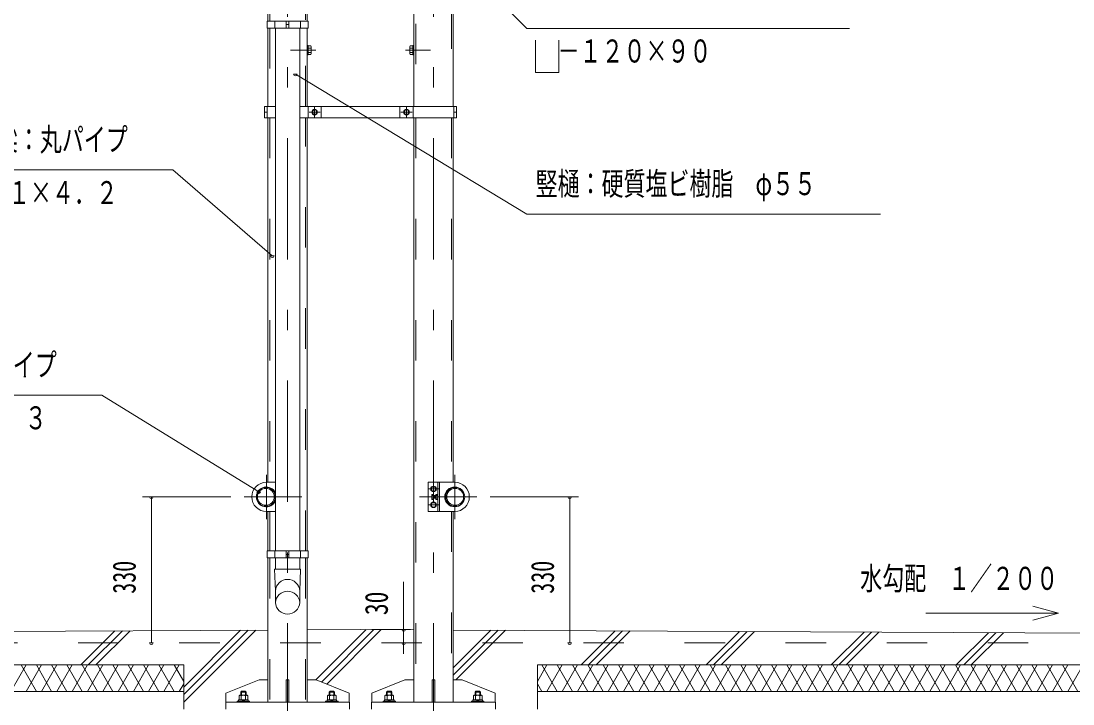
# Model space of a CAD drawing. Units: millimetres, scale not verified. Extents: x -31545 to 31552, y -14700 to 14700.
# Drawn here: x 18690 to 27016, y 1049 to 6454 of the extents above; entities that cross this region are included whole.
import ezdxf
from ezdxf.enums import TextEntityAlignment as Align

# ---------------------------------------------------------------- set-up
doc = ezdxf.new("R2010")
doc.units = ezdxf.units.MM
doc.header["$LTSCALE"] = 80
doc.linetypes.add('USER2', pattern=[10, 4, -6])
doc.linetypes.add('USER3', pattern=[24, 12, -5, 2, -5])
for name, color, linetype, lineweight in [('0-6_2-02BOLD', 7, 'Continuous', 18), ('0-7_2-12HIDDEN', 3, 'USER2', 18), ('0-8_2-22CENTER', 3, 'USER3', 18), ('0-9_2-42THIN', 4, 'Continuous', 18), ('0-A_2-52DIM', 3, 'Continuous', 18), ('0-B_2-62HATCH', 2, 'Continuous', 18)]:
    doc.layers.add(name, color=color, linetype=linetype, lineweight=lineweight)
doc.styles.add('ＭＳ ゴシック', font='')
doc.styles.get('ＭＳ ゴシック').set_extended_font_data('MS Gothic')

msp = doc.modelspace()

# ---------------------------------------------------------------- linework, layer by layer
at = {"layer": '0-6_2-02BOLD'}
for p, q in [((20643.81, 7344.93), (20643.81, 6453.9)), ((22110.68, 7344.93), (22110.68, 5778.4)), ((21798.82, 7209.27), (21798.82, 5778.4)), ((20955.66, 6788.06), (20955.66, 6453.9)), ((20638.22, 6453.9), (20638.22, 6397.9)), ((20697.88, 6453.9), (20697.88, 6397.9)), ((20789.07, 6453.9), (20789.07, 6397.9)), ((20789.07, 6425.9), (20810.42, 6425.9)), ((20810.42, 6453.9), (20810.42, 6397.9)), ((20901.57, 6453.9), (20901.57, 6397.9)), ((20638.22, 6397.9), (20961.27, 6397.9)), ((20643.81, 6397.9), (20643.81, 5778.4)), ((20703.49, 6397.9), (20703.49, 2260.9)), ((20896.01, 2260.9), (20896.01, 6397.9)), ((20955.66, 5778.4), (20955.66, 6397.9)), ((20984, 6257.26), (20962.67, 6257.26)), ((20987.17, 6251.78), (20984, 6257.26)), ((20987.17, 6194.03), (20987.17, 6251.78)), ((21791.82, 6259.65), (21798.82, 6259.65)), ((21791.82, 6186.15), (21791.82, 6259.65)), ((20962.67, 6186.15), (20955.66, 6186.15)), ((20984, 6240.08), (20962.67, 6240.08)), ((20984, 6205.73), (20962.67, 6205.73)), ((21767.32, 6194.03), (21770.49, 6188.55)), ((21770.49, 6240.08), (21791.82, 6240.08)), ((21770.49, 6205.73), (21791.82, 6205.73)), ((21770.49, 6188.55), (21791.82, 6188.55)), ((21791.82, 6186.15), (21798.82, 6186.15)), ((20616.88, 5778.4), (20703.48, 5778.4)), ((20638.23, 5778.4), (20638.23, 5687.41)), ((22137.6, 5778.4), (20896.01, 5778.4)), ((20961.27, 5778.4), (20961.27, 5687.41)), ((21066.27, 5778.4), (21066.27, 5687.41)), ((21688.22, 5778.4), (21688.22, 5687.41)), ((21758.66, 5743.01), (21741.15, 5753.12)), ((21793.21, 5778.4), (21793.21, 5687.41)), ((22116.26, 5778.4), (22116.26, 5687.41)), ((22137.6, 5778.4), (22137.6, 5687.41)), ((20616.88, 5732.91), (20638.23, 5732.91)), ((20643.81, 5687.41), (20643.81, 2803.4)), ((22137.6, 5687.41), (20896.01, 5687.41)), ((20955.66, 2260.9), (20955.66, 5687.41)), ((20995.84, 5743.01), (20995.84, 5722.81)), ((20995.84, 5722.81), (21013.33, 5712.69)), ((21013.33, 5712.69), (21030.84, 5722.81)), ((21741.15, 5712.69), (21723.65, 5722.81)), ((21758.66, 5722.81), (21741.15, 5712.69)), ((21758.66, 5743.01), (21758.66, 5722.81)), ((21798.82, 5687.41), (21798.82, 1063.9)), ((22110.68, 5687.41), (22110.68, 2803.4)), ((22137.6, 5732.91), (22116.26, 5732.91)), ((20631.75, 2803.4), (20703.49, 2803.4)), ((21912.75, 2803.4), (21912.75, 2572.4)), ((22122.74, 2803.4), (21912.75, 2803.4)), ((21972.25, 2761.01), (21954.75, 2771.11)), ((21972.25, 2761.01), (21972.25, 2740.8)), ((21989.75, 2803.4), (21989.75, 2572.4)), ((21954.74, 2730.69), (21937.25, 2740.8)), ((21940.75, 2705.05), (21942.51, 2708.11)), ((21940.75, 2670.75), (21940.75, 2705.05)), ((21942.51, 2708.11), (21954.75, 2708.11)), ((21942.51, 2698.01), (21954.75, 2698.01)), ((21942.51, 2677.8), (21954.75, 2677.8)), ((21972.25, 2740.8), (21954.74, 2730.69)), ((21972.25, 2698.4), (21954.75, 2698.4)), ((21972.25, 2677.4), (21954.75, 2677.4)), ((21972.25, 2705.05), (21974.01, 2708.11)), ((21974.01, 2708.11), (21989.75, 2708.11)), ((21974.01, 2698.01), (21989.75, 2698.01)), ((21974.01, 2677.8), (21989.75, 2677.8)), ((22048.54, 2698.4), (22044.7, 2698.4)), ((22048.54, 2677.4), (22044.7, 2677.4)), ((22052.04, 2694.9), (22048.54, 2698.4)), ((22048.54, 2677.41), (22048.54, 2698.4)), ((22048.54, 2677.41), (22052.04, 2680.9)), ((22052.04, 2694.9), (22052.04, 2680.9)), ((21954.74, 2604.69), (21937.25, 2614.8)), ((21972.25, 2614.8), (21954.74, 2604.69)), ((21972.25, 2635), (21954.75, 2645.11)), ((21972.25, 2635), (21972.25, 2614.8)), ((20631.75, 2572.4), (20703.49, 2572.4)), ((20643.82, 2572.4), (20643.82, 2260.9)), ((22122.74, 2572.4), (21912.75, 2572.4)), ((22110.67, 2572.4), (22110.68, 1063.9)), ((20638.22, 2260.9), (20638.22, 2204.9)), ((20638.22, 2260.9), (20961.27, 2260.9)), ((20697.88, 2260.9), (20697.88, 2204.9)), ((20789.07, 2260.9), (20789.07, 2204.9)), ((20810.42, 2260.9), (20810.42, 2204.9)), ((20901.57, 2260.9), (20901.57, 2204.9)), ((20961.27, 2260.9), (20961.27, 2204.9)), ((20638.22, 2204.9), (20961.27, 2204.9)), ((20643.81, 2204.9), (20643.81, 1063.9)), ((20703.47, 2115.78), (20703.47, 2204.9)), ((20789.07, 2232.9), (20810.42, 2232.9)), ((20895.96, 2115.78), (20895.96, 2204.9)), ((20955.66, 2204.9), (20955.66, 1063.9)), ((20643.82, 1634.25), (14342.24, 1602.9)), ((21377.24, 1637.9), (20955.67, 1635.81)), ((21377.24, 1637.9), (21798.82, 1635.81)), ((22110.67, 1634.25), (28412.24, 1602.9)), ((19977.24, 1357.9), (14342.24, 1357.9)), ((19977.24, 1357.9), (19977.24, 1007.9)), ((22777.25, 1357.9), (22777.25, 1007.9)), ((22777.25, 1357.9), (28412.24, 1357.9)), ((20789.24, 1238.9), (20789.24, 1063.9)), ((20789.24, 1238.9), (20810.24, 1238.9)), ((20810.24, 1238.9), (20810.24, 1063.9)), ((21944.25, 1238.9), (21944.25, 1063.9)), ((21944.25, 1238.9), (21965.24, 1238.9)), ((21965.24, 1238.9), (21965.24, 1063.9)), ((19977.24, 1147.9), (14342.24, 1147.9)), ((20311.32, 1133.9), (20311.32, 1063.9)), ((20415.39, 1114.29), (20420.87, 1117.45)), ((20415.39, 1114.29), (20415.39, 1082.45)), ((20420.87, 1117.45), (20478.62, 1117.45)), ((20428.74, 1142.98), (20470.74, 1142.98)), ((20432.57, 1114.29), (20432.57, 1082.45)), ((20466.92, 1114.29), (20466.92, 1082.45)), ((20470.74, 1117.45), (20470.74, 1142.98)), ((20478.62, 1117.45), (20484.1, 1114.29)), ((20484.1, 1114.29), (20484.1, 1082.45)), ((21128.74, 1117.45), (21128.74, 1142.98)), ((21170.74, 1142.98), (21128.74, 1142.98)), ((21132.57, 1114.29), (21132.57, 1082.45)), ((21166.92, 1114.29), (21166.92, 1082.45)), ((21170.74, 1117.45), (21170.74, 1142.98)), ((21184.09, 1114.29), (21178.62, 1117.45)), ((21184.09, 1114.29), (21184.09, 1082.45)), ((21288.17, 1133.9), (21288.17, 1063.9)), ((21466.32, 1133.9), (21466.32, 1063.9)), ((21570.39, 1114.29), (21575.87, 1117.45)), ((21570.39, 1114.29), (21570.39, 1082.45)), ((21575.87, 1117.45), (21633.62, 1117.45)), ((21583.75, 1142.98), (21625.75, 1142.98)), ((21587.57, 1114.29), (21587.57, 1082.45)), ((21621.92, 1114.29), (21621.92, 1082.45)), ((21625.75, 1117.45), (21625.75, 1142.98)), ((21633.62, 1117.45), (21639.1, 1114.29)), ((21639.1, 1114.29), (21639.1, 1082.45)), ((22290.74, 1149.98), (22283.74, 1142.98)), ((22283.74, 1117.45), (22283.74, 1142.98)), ((22325.75, 1142.98), (22283.74, 1142.98)), ((22287.57, 1114.29), (22287.57, 1082.45)), ((22318.74, 1149.98), (22290.74, 1149.98)), ((22325.75, 1142.98), (22318.74, 1149.98)), ((22321.92, 1114.29), (22321.92, 1082.45)), ((22325.75, 1117.45), (22325.75, 1142.98)), ((22339.1, 1114.29), (22339.1, 1082.45)), ((22777.25, 1147.9), (28412.24, 1147.9)), ((20309.74, 1063.9), (21289.74, 1063.9)), ((20309.74, 1063.9), (20309.74, 1007.9)), ((20400.74, 1071.95), (20498.74, 1071.95)), ((20400.74, 1071.95), (20400.74, 1063.9)), ((20412.12, 1082.45), (20412.12, 1071.95)), ((20439.25, 1071.95), (20449.75, 1082.45)), ((20449.75, 1071.95), (20460.24, 1082.45)), ((20498.74, 1071.95), (20498.74, 1063.9)), ((21100.74, 1071.95), (21100.74, 1063.9)), ((21198.74, 1071.95), (21100.74, 1071.95)), ((21112.12, 1082.45), (21112.12, 1071.95)), ((21187.37, 1082.45), (21112.12, 1082.45)), ((21149.74, 1071.95), (21139.24, 1082.45)), ((21160.24, 1071.95), (21149.74, 1082.45)), ((21187.37, 1082.45), (21187.37, 1071.95)), ((21198.74, 1071.95), (21198.74, 1063.9)), ((21289.74, 1063.9), (21289.74, 1007.9)), ((21464.75, 1063.9), (22444.74, 1063.9)), ((21464.75, 1063.9), (21464.75, 1007.9)), ((21555.75, 1071.95), (21653.75, 1071.95)), ((21555.75, 1071.95), (21555.75, 1063.9)), ((21567.12, 1082.45), (21567.12, 1071.95)), ((21594.25, 1071.95), (21604.75, 1082.45)), ((21604.75, 1071.95), (21615.24, 1082.45)), ((21653.75, 1071.95), (21653.75, 1063.9)), ((22267.12, 1082.45), (22267.12, 1071.95)), ((22342.37, 1082.45), (22267.12, 1082.45)), ((22304.74, 1071.95), (22294.24, 1082.45)), ((22315.24, 1071.95), (22304.74, 1082.45)), ((22342.37, 1082.45), (22342.37, 1071.95)), ((22353.75, 1071.95), (22353.75, 1063.9)), ((22444.74, 1063.9), (22444.74, 1007.9))]:
    msp.add_line(p, q, dxfattribs=at)
for points in [[(20638.22, 6453.9), (20961.27, 6453.9), (20961.27, 6397.9)], [(20962.67, 6186.15), (20962.67, 6259.65), (20955.66, 6259.65)], [(21767.32, 6194.03), (21767.32, 6251.78), (21770.49, 6257.26), (21791.82, 6257.26)], [(20987.17, 6194.03), (20984, 6188.55), (20962.67, 6188.55)], [(20616.88, 5778.4), (20616.88, 5687.41), (20703.48, 5687.41)], [(20995.84, 5743.01), (21013.33, 5753.12), (21030.84, 5743.01), (21030.84, 5722.81)], [(21741.15, 5753.12), (21723.65, 5743.01), (21723.65, 5722.81)], [(21954.75, 2771.11), (21937.25, 2761.01), (21937.25, 2740.8)], [(21940.75, 2670.75), (21942.51, 2667.7), (21954.75, 2667.7), (21954.75, 2708.11)], [(21972.25, 2705.05), (21972.25, 2670.75), (21974.01, 2667.7), (21989.75, 2667.7)], [(21954.75, 2645.11), (21937.25, 2635), (21937.25, 2614.8)], [(20902.98, 2115.79), (20696.48, 2115.79), (20703.49, 1941.96), (20703.49, 1851.51)], [(20895.98, 1851.51), (20895.98, 1941.96), (20902.98, 2115.79)], [(20311.32, 1133.9), (20573.82, 1238.9), (20643.82, 1238.9)], [(20955.67, 1238.9), (21025.67, 1238.9), (21288.17, 1133.9)], [(21466.32, 1133.9), (21728.82, 1238.9), (21798.82, 1238.9)], [(22110.67, 1238.9), (22180.67, 1238.9), (22443.17, 1133.9), (22443.17, 1063.9)], [(20428.74, 1117.45), (20428.74, 1142.98), (20435.74, 1149.98), (20463.74, 1149.98), (20470.74, 1142.98)], [(21178.62, 1117.45), (21120.87, 1117.45), (21115.39, 1114.29), (21115.39, 1082.45)], [(21170.74, 1142.98), (21163.74, 1149.98), (21135.74, 1149.98), (21128.74, 1142.98)], [(21583.75, 1117.45), (21583.75, 1142.98), (21590.75, 1149.98), (21618.75, 1149.98), (21625.75, 1142.98)], [(22339.1, 1114.29), (22333.62, 1117.45), (22275.87, 1117.45), (22270.39, 1114.29), (22270.39, 1082.45)], [(20412.12, 1082.45), (20487.37, 1082.45), (20487.37, 1071.95)], [(21567.12, 1082.45), (21642.37, 1082.45), (21642.37, 1071.95)], [(22353.75, 1071.95), (22255.74, 1071.95), (22255.74, 1063.9)]]:
    msp.add_lwpolyline(points, dxfattribs=at)
for centre, radius in [((21013.33, 5732.91), 21.88), ((21013.33, 5732.91), 17.15), ((21741.15, 5732.91), 21.88), ((21741.15, 5732.91), 17.15), ((20627.72, 2687.9), 74.72), ((20627.72, 2687.9), 66.67), ((21954.75, 2750.9), 21.88), ((21954.75, 2750.9), 17.15), ((22122.74, 2687.9), 78.75), ((22126.77, 2687.9), 74.72), ((22126.77, 2687.9), 66.67), ((21954.75, 2624.9), 21.88), ((21954.75, 2624.9), 17.15)]:
    msp.add_circle(centre, radius, dxfattribs=at)
for centre, radius, start, end in [((20973.92, 6248.67), 13.24, 319.56883, 0), ((21780.57, 6248.67), 13.24, 180, 220.43117), ((20973.92, 6197.14), 13.24, 0, 40.4283), ((20938.94, 6222.9), 48.23, 339.13568, 20.86429), ((21815.55, 6222.9), 48.23, 159.13571, 200.86432), ((21780.57, 6197.14), 13.24, 139.5717, 180), ((20631.75, 2687.9), 115.5, 90, 270), ((20631.75, 2687.9), 78.75, 24.35744, 335.64256), ((22122.74, 2687.9), 115.5, 270, 90), ((21948.85, 2703.06), 8.11, 180, 218.54623), ((21970.53, 2687.91), 29.79, 160.17088, 199.83133), ((21948.86, 2672.75), 8.11, 141.46857, 180), ((21980.35, 2703.06), 8.11, 180, 218.53143), ((22002.03, 2687.9), 29.79, 160.16867, 199.82912), ((21980.35, 2672.75), 8.11, 141.45377, 180), ((20799.74, 1938.53), 96.43, 3.55867, 176.44133), ((20799.74, 1845.52), 96.43, 3.55867, 176.44133), ((20799.74, 1857.5), 96.44, 183.56303, 356.43697), ((20423.98, 1104.21), 13.24, 49.5701, 90), ((20449.75, 1069.23), 48.23, 69.13593, 110.86406), ((20475.51, 1104.21), 13.24, 90, 130.42989), ((21123.98, 1104.21), 13.24, 49.57011, 90), ((21149.74, 1069.23), 48.23, 69.13594, 110.86407), ((21175.51, 1104.21), 13.24, 90, 130.4299), ((21578.98, 1104.21), 13.24, 49.5701, 90), ((21604.75, 1069.23), 48.23, 69.13593, 110.86406), ((21630.51, 1104.21), 13.24, 90, 130.42989), ((22278.98, 1104.21), 13.24, 49.57011, 90), ((22304.74, 1069.23), 48.23, 69.13594, 110.86407), ((22330.51, 1104.21), 13.24, 90, 130.4299)]:
    msp.add_arc(centre, radius, start, end, dxfattribs=at)
at = {"layer": '0-7_2-12HIDDEN'}
for p, q in [((20658.51, 7354.66), (20658.51, 6453.9)), ((22095.98, 7354.67), (22095.98, 5778.4)), ((21813.53, 7231.92), (21813.53, 5778.4)), ((20940.96, 6782.72), (20940.96, 6453.9)), ((20658.51, 6397.9), (20658.51, 5778.4)), ((20940.96, 5778.4), (20940.96, 6397.9)), ((20658.51, 5687.41), (20658.51, 2803.4)), ((20940.96, 2260.9), (20940.96, 5687.41)), ((21813.53, 5687.41), (21813.53, 1063.9)), ((22095.98, 5687.41), (22095.98, 2803.4)), ((22000.95, 2803.4), (22000.95, 2572.4)), ((20658.52, 2572.4), (20658.52, 2260.9)), ((22095.97, 2572.4), (22095.98, 1063.9)), ((20658.51, 2204.9), (20658.51, 1063.9)), ((20940.96, 2204.9), (20940.96, 1063.9)), ((14342.24, 1532.9), (28412.24, 1532.9))]:
    msp.add_line(p, q, dxfattribs=at)
at = {"layer": '0-8_2-22CENTER'}
for p, q in [((20799.74, 7447.9), (20799.74, -1281.07)), ((21954.75, 7447.9), (21954.75, -1281.07)), ((21022.17, 6222.9), (20822.67, 6222.9)), ((21732.32, 6222.9), (21931.82, 6222.9)), ((21013.33, 5776.65), (21013.33, 5689.16)), ((21741.15, 5776.65), (21741.15, 5689.16)), ((20969.58, 5732.91), (21057.09, 5732.91)), ((21784.9, 5732.91), (21697.39, 5732.91)), ((20631.75, 2862.9), (20631.75, 2512.9)), ((22122.74, 2862.9), (22122.74, 2512.9)), ((21998.5, 2750.9), (21910.99, 2750.9)), ((20456.75, 2687.9), (20911.74, 2687.9)), ((22297.74, 2687.9), (21842.75, 2687.9)), ((21998.5, 2624.9), (21908.71, 2624.9)), ((20449.75, -528.6), (20449.75, 1191.98)), ((21149.74, -528.6), (21149.74, 1191.98)), ((21604.75, -528.6), (21604.75, 1191.98)), ((22304.74, -528.6), (22304.74, 1191.98))]:
    msp.add_line(p, q, dxfattribs=at)
at = {"layer": '0-9_2-42THIN'}
for p, q in [((21954.75, 2695.6), (21972.25, 2695.6)), ((21954.75, 2680.2), (21972.25, 2680.2)), ((22044.37, 2695.6), (22051.34, 2695.6)), ((22044.37, 2680.2), (22051.34, 2680.2)), ((20434, 1117.45), (20434, 1148.23)), ((20465.49, 1117.45), (20465.49, 1148.23)), ((21133.99, 1117.45), (21133.99, 1148.23)), ((21165.49, 1117.45), (21165.49, 1148.23)), ((21589, 1117.45), (21589, 1148.23)), ((21620.5, 1117.45), (21620.5, 1148.23)), ((22289, 1117.45), (22289, 1148.23)), ((22320.49, 1117.45), (22320.49, 1148.23))]:
    msp.add_line(p, q, dxfattribs=at)
at = {"layer": '0-A_2-52DIM'}
for p, q in [((22692.6, 6396.09), (21604.05, 7500.38)), ((22692.6, 6396.09), (25247.6, 6396.09)), ((22946.9, 6046.09), (22946.9, 6303.61)), ((20875.2, 6033), (20847.2, 6033)), ((22692.6, 4926.09), (20861.2, 6033)), ((22692.6, 4926.09), (25492.6, 4926.09)), ((20692.43, 4596.11), (20664.43, 4596.11)), ((19329.74, 3492.9), (17369.74, 3492.9)), ((19329.74, 3492.9), (20571.41, 2728.79)), ((20351.75, 2687.9), (19651.75, 2687.9)), ((19735.74, 2687.9), (19707.74, 2687.9)), ((19721.74, 2687.9), (19721.74, 1532.9)), ((20585.41, 2728.79), (20557.41, 2728.79)), ((22402.74, 2687.9), (23102.74, 2687.9)), ((23046.74, 2687.9), (23018.74, 2687.9)), ((23032.75, 2687.9), (23032.75, 1532.9)), ((21718.19, 1445.03), (21718.19, 2015.9)), ((26902.66, 1767.69), (25852.67, 1767.69)), ((26902.66, 1767.69), (26699.82, 1822.04)), ((26902.66, 1767.69), (26699.82, 1713.33)), ((21773.92, 1637.9), (21466.98, 1637.9)), ((21732.19, 1637.9), (21704.19, 1637.9)), ((19735.74, 1532.9), (19707.74, 1532.9)), ((21732.19, 1532.9), (21704.19, 1532.9)), ((23046.74, 1532.9), (23018.74, 1532.9))]:
    msp.add_line(p, q, dxfattribs=at)
for points in [[(22762.6, 6303.61), (22762.6, 6046.09), (22946.9, 6046.09)], [(17932.34, 5275.48), (19892.34, 5275.48), (20678.43, 4596.11)]]:
    msp.add_lwpolyline(points, dxfattribs=at)
for centre in [(20861.2, 6033), (20678.43, 4596.11), (19721.74, 2687.9), (20571.41, 2728.79), (23032.74, 2687.9), (21718.19, 1637.9), (19721.74, 1532.9), (21718.19, 1532.9), (23032.74, 1532.9)]:
    msp.add_arc(centre, 14, 180, 0, dxfattribs=at)
at = {"layer": '0-B_2-62HATCH'}
for p, q in [((19162.95, 1357.9), (19433.28, 1628.23)), ((19222.35, 1357.9), (19492.98, 1628.53)), ((19281.75, 1357.9), (19552.67, 1628.83)), ((19977.24, 1063.45), (20547.57, 1633.77)), ((19977.24, 1122.85), (20487.87, 1633.48)), ((19977.24, 1182.24), (20428.18, 1633.18)), ((21023.85, 1238.9), (21422.63, 1637.68)), ((21066.8, 1222.45), (21481.73, 1637.38)), ((21109.22, 1205.48), (21540.83, 1637.09)), ((22110.68, 1335.78), (22407.67, 1632.78)), ((22110.68, 1276.38), (22466.78, 1632.48)), ((22132.6, 1238.9), (22525.88, 1632.19)), ((23122.75, 1357.9), (23392.72, 1627.88)), ((23182.15, 1357.9), (23451.82, 1627.58)), ((23241.54, 1357.9), (23510.93, 1627.29)), ((24112.7, 1357.9), (24377.77, 1622.97)), ((24172.1, 1357.9), (24436.87, 1622.68)), ((24231.49, 1357.9), (24495.98, 1622.39)), ((25102.65, 1357.9), (25362.82, 1618.07)), ((25162.05, 1357.9), (25421.92, 1617.78)), ((25221.44, 1357.9), (25481.03, 1617.49)), ((26092.6, 1357.9), (26347.87, 1613.17)), ((26152, 1357.9), (26406.97, 1612.88)), ((26211.39, 1357.9), (26466.08, 1612.59)), ((18608.84, 1147.9), (18730.09, 1357.9)), ((18810.92, 1147.9), (18689.67, 1357.9)), ((18730.09, 1147.9), (18851.33, 1357.9)), ((18932.16, 1147.9), (18810.92, 1357.9)), ((18851.33, 1147.9), (18972.58, 1357.9)), ((19053.4, 1147.9), (18932.16, 1357.9)), ((18972.57, 1147.9), (19093.82, 1357.9)), ((19174.65, 1147.9), (19053.4, 1357.9)), ((19093.82, 1147.9), (19215.06, 1357.9)), ((19295.89, 1147.9), (19174.65, 1357.9)), ((19215.06, 1147.9), (19336.31, 1357.9)), ((19417.14, 1147.9), (19295.89, 1357.9)), ((19336.31, 1147.9), (19457.55, 1357.9)), ((19538.38, 1147.9), (19417.13, 1357.9)), ((19457.55, 1147.9), (19578.79, 1357.9)), ((19659.62, 1147.9), (19538.38, 1357.9)), ((19578.79, 1147.9), (19700.03, 1357.9)), ((19780.87, 1147.9), (19659.62, 1357.9)), ((19700.03, 1147.9), (19821.28, 1357.9)), ((19902.11, 1147.9), (19780.87, 1357.9)), ((19821.28, 1147.9), (19942.52, 1357.9)), ((19977.24, 1227.77), (19902.11, 1357.9)), ((22777.25, 1227.79), (22852.37, 1357.9)), ((22933.2, 1147.9), (22811.96, 1357.9)), ((22852.37, 1147.9), (22973.61, 1357.9)), ((23054.44, 1147.9), (22933.2, 1357.9)), ((22973.61, 1147.9), (23094.85, 1357.9)), ((23175.68, 1147.9), (23054.44, 1357.9)), ((23094.85, 1147.9), (23216.1, 1357.9)), ((23296.93, 1147.9), (23175.68, 1357.9)), ((23216.1, 1147.9), (23337.34, 1357.9)), ((23418.17, 1147.9), (23296.93, 1357.9)), ((23337.34, 1147.9), (23458.59, 1357.9)), ((23539.41, 1147.9), (23418.17, 1357.9)), ((23458.59, 1147.9), (23579.83, 1357.9)), ((23660.66, 1147.9), (23539.42, 1357.9)), ((23579.83, 1147.9), (23701.07, 1357.9)), ((23781.9, 1147.9), (23660.66, 1357.9)), ((23701.07, 1147.9), (23822.32, 1357.9)), ((23903.15, 1147.9), (23781.9, 1357.9)), ((23822.32, 1147.9), (23943.56, 1357.9)), ((24024.39, 1147.9), (23903.15, 1357.9)), ((23943.56, 1147.9), (24064.8, 1357.9)), ((24145.63, 1147.9), (24024.39, 1357.9)), ((24064.8, 1147.9), (24186.05, 1357.9)), ((24266.88, 1147.9), (24145.64, 1357.9)), ((24186.05, 1147.9), (24307.29, 1357.9)), ((24388.12, 1147.9), (24266.88, 1357.9)), ((24307.29, 1147.9), (24428.53, 1357.9)), ((24509.36, 1147.9), (24388.12, 1357.9)), ((24428.53, 1147.9), (24549.78, 1357.9)), ((24630.61, 1147.9), (24509.36, 1357.9)), ((24549.78, 1147.9), (24671.02, 1357.9)), ((24751.85, 1147.9), (24630.61, 1357.9)), ((24671.02, 1147.9), (24792.26, 1357.9)), ((24873.09, 1147.9), (24751.85, 1357.9)), ((24792.27, 1147.9), (24913.51, 1357.9)), ((24994.34, 1147.9), (24873.09, 1357.9)), ((24913.51, 1147.9), (25034.75, 1357.9)), ((25115.58, 1147.9), (24994.34, 1357.9)), ((25034.75, 1147.9), (25156, 1357.9)), ((25236.83, 1147.9), (25115.58, 1357.9)), ((25156, 1147.9), (25277.24, 1357.9)), ((25358.07, 1147.9), (25236.83, 1357.9)), ((25277.24, 1147.9), (25398.48, 1357.9)), ((25479.31, 1147.9), (25358.07, 1357.9)), ((25398.48, 1147.9), (25519.72, 1357.9)), ((25600.56, 1147.9), (25479.32, 1357.9)), ((25519.73, 1147.9), (25640.97, 1357.9)), ((25721.8, 1147.9), (25600.56, 1357.9)), ((25640.97, 1147.9), (25762.22, 1357.9)), ((25843.04, 1147.9), (25721.8, 1357.9)), ((25762.21, 1147.9), (25883.46, 1357.9)), ((25964.29, 1147.9), (25843.04, 1357.9)), ((25883.46, 1147.9), (26004.7, 1357.9)), ((26085.53, 1147.9), (25964.29, 1357.9)), ((26004.7, 1147.9), (26125.95, 1357.9)), ((26206.77, 1147.9), (26085.53, 1357.9)), ((26125.95, 1147.9), (26247.19, 1357.9)), ((26328.02, 1147.9), (26206.78, 1357.9)), ((26247.19, 1147.9), (26368.43, 1357.9)), ((26449.26, 1147.9), (26328.02, 1357.9)), ((26368.43, 1147.9), (26489.68, 1357.9)), ((26570.51, 1147.9), (26449.26, 1357.9)), ((26489.68, 1147.9), (26610.92, 1357.9)), ((26691.75, 1147.9), (26570.51, 1357.9)), ((26610.92, 1147.9), (26732.16, 1357.9)), ((26812.99, 1147.9), (26691.75, 1357.9)), ((26732.17, 1147.9), (26853.41, 1357.9)), ((26934.24, 1147.9), (26813, 1357.9)), ((26853.41, 1147.9), (26974.65, 1357.9)), ((27055.48, 1147.9), (26934.24, 1357.9)), ((26974.65, 1147.9), (27095.9, 1357.9)), ((19942.52, 1147.9), (19977.24, 1208.04)), ((22811.95, 1147.9), (22777.25, 1208.02))]:
    msp.add_line(p, q, dxfattribs=at)

# ---------------------------------------------------------------- texts
at = {"layer": '0-A_2-52DIM', "color": 7, "style": 'ＭＳ ゴシック', "width": 0.7}
for s, p in [('\u3000－１２０×９０', (22762.6, 6070.96)), ('柱・梁：丸パイプ', (18142.34, 5370.36)), ('竪樋：硬質塩ビ樹脂\u3000φ５５', (22762.6, 5020.97)), ('φ８９．１×４．２', (17932.34, 4950.35)), ('車止め：丸パイプ', (17579.74, 3587.78)), ('φ４２．７×２．３', (17369.74, 3167.77)), ('水勾配\u3000１／２００', (25332.52, 1897.56))]:
    msp.add_text(s, height=182.3, dxfattribs=at).set_placement(p, align=Align.BOTTOM_LEFT)
at = {"layer": '0-A_2-52DIM', "color": 7, "style": 'ＭＳ ゴシック'}
for s, width, p in [('330', 0.7, (19651.75, 1921.65)), ('330', 0.7, (22962.75, 1921.65)), ('30', 0.75, (21648.19, 1752.26))]:
    msp.add_text(s, height=182.3, rotation=90, dxfattribs=dict(at, width=width)).set_placement(p, align=Align.BOTTOM_LEFT)

doc.saveas('drawing.dxf')
